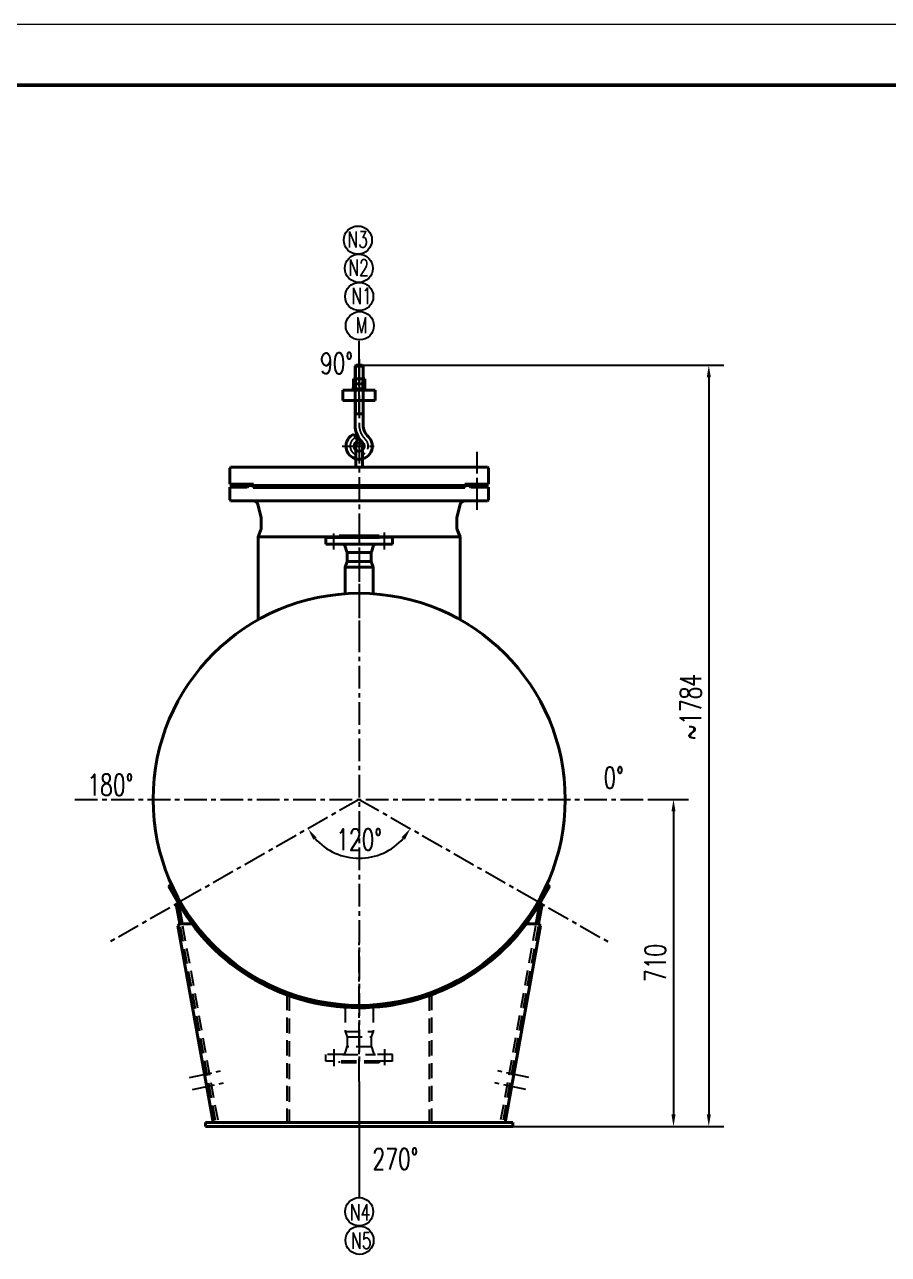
# Model space of a CAD drawing. Extents: x 24660 to 37528, y 564 to 6864.
# Drawn here: x 28534 to 30671, y 3820 to 6864 of the extents above; entities that cross this region are included whole.
import ezdxf

# ---------------------------------------------------------------- set-up
doc = ezdxf.new("R2010")
doc.units = 0
doc.header["$LTSCALE"] = 150
doc.linetypes.add('CENTER', pattern=[2, 1.25, -0.25, 0.25, -0.25])
doc.linetypes.add('HIDDEN', pattern=[0.375, 0.25, -0.125])
doc.layers.get('DEFPOINTS').update_dxf_attribs({"linetype": 'CONTINUOUS'})
for name, color, linetype in [('01', 7, 'CONTINUOUS'), ('02', 1, 'CONTINUOUS'), ('04', 2, 'HIDDEN'), ('05', 4, 'CENTER'), ('08', 1, 'CONTINUOUS'), ('TITLE', 9, 'CONTINUOUS'), ('文字', 3, 'CONTINUOUS'), ('标注线', 1, 'CONTINUOUS'), ('破折线', 1, 'CONTINUOUS')]:
    doc.layers.add(name, color=color, linetype=linetype)
doc.styles.add('FSDBHZ', font='TXT.SHX', dxfattribs={"width": 0.707, "bigfont": 'HZFS.SHX'})
doc.styles.add('HQ', font='txt.shx', dxfattribs={"width": 0.7, "bigfont": 'gbcbig.shx'})
doc.dimstyles.new('STANDARD$0', dxfattribs={"dimscale": 15, "dimtxt": 5, "dimasz": 5, "dimexe": 2.5, "dimexo": 0, "dimgap": 1.25, "dimtad": 1, "dimdec": 0, "dimdsep": 46, "dimtxsty": 'FSDBHZ', "dimcen": 0, "dimaunit": 1, "dimadec": 0, "dimazin": 0, "dimtfac": 1, "dimtdec": 3, "dimtmove": 0, "dimatfit": 3, "dimfxl": 1, "dimtolj": 1, "dimarcsym": 0})
doc.dimstyles.new('STANDARD$2', dxfattribs={"dimscale": 15, "dimtxt": 5, "dimasz": 5, "dimexe": 2.5, "dimexo": 0, "dimgap": 1.25, "dimtad": 2, "dimtih": 1, "dimtoh": 1, "dimdec": 0, "dimzin": 0, "dimdsep": 46, "dimtxsty": 'FSDBHZ', "dimcen": 0, "dimaunit": 1, "dimadec": 0, "dimazin": 0, "dimtfac": 0.5, "dimtdec": 0, "dimtix": 1, "dimtmove": 0, "dimatfit": 3, "dimtolj": 1, "dimtzin": 0, "dimarcsym": 0})

# ---------------------------------------------------------------- blocks, each defined once
blk = doc.blocks.new('*D7')
at = {"layer": '08', "color": 0, "lineweight": -2, "transparency": 16777216}
blk.add_arc((29361.7, 4946.2), 146, 221.5698, 318.4302, dxfattribs=at)
at = {"layer": '08', "color": 0, "transparency": 16777216}
for points in [[(29248.4, 4846.4), (29256.5, 4852.2), (29234.9, 4873.7)], [(29466.9, 4852.2), (29475, 4846.4), (29488.4, 4873.7)]]:
    blk.add_solid(points, dxfattribs=at)
at = {"layer": 'DEFPOINTS', "color": 0, "transparency": 16777216}
for p in [(29361.7, 4946.2), (29361.7, 4946.2), (29311.6, 4809.1), (28745.2, 4593.5), (29978.2, 4593.5)]:
    blk.add_point(p, dxfattribs=at)
at = {"layer": '08', "color": 0, "transparency": 16777216, "insert": (29361.7, 4846.6), "char_height": 52.5, "attachment_point": 5, "style": 'HQ'}
blk.add_mtext('\\A1;120°', dxfattribs=at)
blk = doc.blocks.new('*D8')
at = {"layer": '08', "color": 0, "lineweight": -2, "transparency": 16777216}
for p, q in [((30076.4, 4946.2), (30177.1, 4946.2)), ((30139.6, 4916.2), (30139.6, 4166.2)), ((29741.7, 4136.2), (30177.1, 4136.2))]:
    blk.add_line(p, q, dxfattribs=at)
at = {"layer": '08', "color": 0, "transparency": 16777216}
for points in [[(30134.6, 4916.2), (30144.6, 4916.2), (30139.6, 4946.2)], [(30134.6, 4166.2), (30144.6, 4166.2), (30139.6, 4136.2)]]:
    blk.add_solid(points, dxfattribs=at)
at = {"layer": 'DEFPOINTS', "color": 0, "transparency": 16777216}
for p in [(30076.4, 4946.2), (29741.7, 4136.2), (30139.6, 4136.2)]:
    blk.add_point(p, dxfattribs=at)
at = {"layer": '08', "color": 0, "transparency": 16777216, "insert": (30094.6, 4541.2), "char_height": 52.5, "attachment_point": 5, "rotation": 90, "style": 'HQ'}
blk.add_mtext('\\A1;710', dxfattribs=at)
blk = doc.blocks.new('*D25')
at = {"layer": '08', "color": 0, "lineweight": -2, "transparency": 16777216}
for p, q in [((29369.2, 6020.6), (30264.5, 6020.6)), ((30227, 5990.6), (30227, 4166.2)), ((29741.7, 4136.2), (30264.5, 4136.2))]:
    blk.add_line(p, q, dxfattribs=at)
at = {"layer": '08', "color": 0, "transparency": 16777216}
for points in [[(30222, 5990.6), (30232, 5990.6), (30227, 6020.6)], [(30222, 4166.2), (30232, 4166.2), (30227, 4136.2)]]:
    blk.add_solid(points, dxfattribs=at)
at = {"layer": 'DEFPOINTS', "color": 0, "transparency": 16777216}
for p in [(29369.2, 6020.6), (29741.7, 4136.2), (30227, 4136.2)]:
    blk.add_point(p, dxfattribs=at)
at = {"layer": '08', "color": 0, "transparency": 16777216, "insert": (30182, 5174.7), "char_height": 52.5, "attachment_point": 5, "rotation": 90, "style": 'HQ'}
blk.add_mtext('\\A1;~1784', dxfattribs=at)

msp = doc.modelspace()

# ---------------------------------------------------------------- linework, layer by layer
at = {"layer": '01', "lineweight": 40}
for p, q in [((29351.7, 6018.1), (29354.2, 6020.6)), ((29351.7, 6018.1), (29371.7, 6018.1)), ((29351.7, 6018.1), (29351.7, 5873.1)), ((29354.2, 6020.6), (29369.2, 6020.6)), ((29371.7, 6018.1), (29369.2, 6020.6)), ((29371.7, 6018.1), (29371.7, 5873.1)), ((29347.4, 5986.7), (29375.4, 5986.7)), ((29347.4, 5962.7), (29347.4, 5986.7)), ((29347.4, 5974.7), (29375.4, 5974.7)), ((29375.4, 5962.7), (29375.4, 5986.7)), ((29321.4, 5958.7), (29401.4, 5958.7)), ((29321.4, 5933.7), (29321.4, 5958.7)), ((29343.4, 5958.7), (29343.4, 5962.7)), ((29343.4, 5962.7), (29379.4, 5962.7)), ((29379.4, 5958.7), (29379.4, 5962.7)), ((29401.4, 5958.7), (29401.4, 5933.7)), ((29321.4, 5933.7), (29401.4, 5933.7)), ((29351.7, 5900.6), (29371.7, 5900.6)), ((29358.2, 5832.6), (29348.9, 5850.4)), ((29353.7, 5820.6), (29353.7, 5768.2)), ((29369.7, 5820.6), (29369.7, 5768.2)), ((29043.4, 5768.2), (29041.4, 5766.2)), ((29041.4, 5766.2), (29041.4, 5726.2)), ((29043.4, 5768.2), (29679.4, 5768.2)), ((29679.4, 5768.2), (29681.4, 5766.2)), ((29681.4, 5766.2), (29681.4, 5726.2)), ((29041.4, 5726.2), (29099.9, 5726.2)), ((29088.9, 5723.2), (29084.9, 5719.2)), ((29088.9, 5723.2), (29099.4, 5723.2)), ((29099.4, 5723.2), (29099.4, 5718.2)), ((29099.9, 5726.2), (29099.9, 5721.2)), ((29099.9, 5723.2), (29633.9, 5723.2)), ((29622.9, 5726.2), (29681.4, 5726.2)), ((29622.9, 5726.2), (29622.9, 5718.2)), ((29633.9, 5723.2), (29637.9, 5719.2)), ((29041.4, 5719.2), (29041.4, 5687.2)), ((29041.4, 5719.2), (29084.9, 5719.2)), ((29099.4, 5718.2), (29622.9, 5718.2)), ((29637.9, 5719.2), (29681.4, 5719.2)), ((29681.4, 5719.2), (29681.4, 5687.2)), ((29041.4, 5687.2), (29043.4, 5685.2)), ((29043.4, 5685.2), (29099.2, 5685.2)), ((29099.2, 5685.2), (29679.4, 5685.2)), ((29119.4, 5644.2), (29110.8, 5676.3)), ((29603.4, 5644.2), (29612, 5676.3)), ((29681.4, 5687.2), (29679.4, 5685.2)), ((29119.4, 5628.2), (29119.4, 5644.2)), ((29603.4, 5628.2), (29603.4, 5644.2)), ((29111.4, 5596.2), (29119.4, 5616.2)), ((29119.4, 5628.2), (29119.4, 5616.2)), ((29603.4, 5628.2), (29603.4, 5616.2)), ((29611.4, 5596.2), (29603.4, 5616.2)), ((29111.4, 5596.2), (29111.4, 5390.6)), ((29111.4, 5596.2), (29312.2, 5596.2)), ((29279.2, 5594.2), (29411.2, 5594.2)), ((29279.2, 5594.2), (29279.2, 5578.2)), ((29279.2, 5578.2), (29402.2, 5578.2)), ((29312.2, 5598.2), (29411.2, 5598.2)), ((29331.4, 5559), (29325.9, 5574.9)), ((29392, 5559), (29397.5, 5574.9)), ((29402.2, 5578.2), (29444.2, 5578.2)), ((29411.2, 5596.2), (29611.4, 5596.2)), ((29444.2, 5594.2), (29444.2, 5578.2)), ((29611.4, 5596.2), (29611.4, 5390.9)), ((29332.1, 5548.1), (29331.7, 5557.4)), ((29331.7, 5557.4), (29391.7, 5557.4)), ((29332.1, 5534.7), (29332.1, 5548.1)), ((29391.3, 5548.1), (29391.7, 5557.4)), ((29391.3, 5534.7), (29391.3, 5548.1)), ((29326.7, 5521.2), (29332.1, 5534.7)), ((29326.7, 5455), (29326.7, 5521.2)), ((29326.7, 5521.2), (29396.7, 5521.2)), ((29332.1, 5534.7), (29391.3, 5534.7)), ((29396.7, 5521.2), (29391.3, 5534.7)), ((29396.6, 5455), (29396.7, 5521.2)), ((28895, 4734.5), (28889.8, 4731.5)), ((28889.8, 4731.5), (28914.8, 4688.2)), ((28895, 4734.5), (28920, 4691.2)), ((29828.4, 4734.5), (29803.4, 4691.2)), ((29833.5, 4731.5), (29808.5, 4688.2)), ((29828.4, 4734.5), (29833.5, 4731.5)), ((28908.9, 4687.1), (28914.8, 4688.2)), ((28914.8, 4688.2), (28923.8, 4638.2)), ((29808.5, 4688.2), (29799.5, 4638.2)), ((29808.5, 4688.2), (29814.5, 4687.1)), ((29814.5, 4687.1), (29808.5, 4688.2)), ((28908.9, 4687.1), (28917.8, 4638.2)), ((29814.5, 4687.1), (29805.6, 4638.2)), ((28917.8, 4638.2), (28912.6, 4633)), ((28912.6, 4633), (29000.6, 4146.2)), ((28947.7, 4638.2), (28917.8, 4638.2)), ((29810.8, 4633), (29722.8, 4146.2)), ((29775.7, 4638.2), (29805.6, 4638.2)), ((29805.6, 4638.2), (29810.8, 4633)), ((28981.7, 4146.2), (29741.7, 4146.2)), ((28981.7, 4146.2), (28981.7, 4136.2)), ((29741.7, 4146.2), (29741.7, 4136.2)), ((28981.7, 4136.2), (29741.7, 4136.2))]:
    msp.add_line(p, q, dxfattribs=at)
at = {"layer": '01'}
for p, q in [((29312.2, 5594.2), (29312.2, 5598.2)), ((29411.2, 5594.2), (29411.2, 5598.2)), ((29411.2, 5594.2), (29444.2, 5594.2)), ((29775.7, 4638.2), (29799.5, 4638.2)), ((29805.6, 4638.2), (29810.8, 4633)), ((29312.2, 4298.2), (29312.2, 4294.2))]:
    msp.add_line(p, q, dxfattribs=at)
at = {"layer": '01', "lineweight": 40}
msp.add_circle((29361.7, 4946.2), 510, dxfattribs=at)
for centre, radius, start, end in [((29361.7, 5820.6), 32.5, 113.2129, 46.3972), ((29411.7, 5873.1), 60, 180, 226.3972), ((29411.7, 5873.1), 40, 180, 226.3972), ((29361.7, 5820.6), 12.5, 106.3304, 46.3972), ((29361.7, 5820.6), 8, 0, 180), ((29099.2, 5673.2), 12, 15.0184, 90), ((29623.6, 5673.2), 12, 90, 164.9816), ((29321.1, 5573.2), 5, 19.29, 90), ((29402.2, 5573.2), 5, 90, 160.71), ((29326.7, 5557.4), 5, 0, 19.29), ((29396.7, 5557.4), 5, 160.71, 180), ((29361.7, 4946.2), 516, 210, 273.8893), ((29361.7, 4946.2), 516, 273.8893, 330)]:
    msp.add_arc(centre, radius, start, end, dxfattribs=at)
msp.add_point((29396.7, 5456.2), dxfattribs=at)
at = {"layer": '02'}
msp.add_line((29361.7, 4247.8), (29361.7, 3960.3), dxfattribs=at)
at = {"layer": '04', "color": 1}
for p, q in [((28914.8, 4688.2), (29012.8, 4146.2)), ((29808.5, 4688.2), (29710.6, 4146.2)), ((28908.9, 4687.1), (29006.7, 4146.2)), ((29814.5, 4687.1), (29716.7, 4146.2)), ((29182.8, 4462.2), (29182.8, 4146.2)), ((29188.8, 4460), (29188.8, 4146.2)), ((29534.6, 4460), (29534.6, 4146.2)), ((29540.6, 4462.2), (29540.6, 4146.2)), ((29326.7, 4431.4), (29326.7, 4371.2)), ((29396.7, 4431.4), (29396.7, 4371.2)), ((29326.7, 4371.2), (29331.7, 4358.7)), ((29326.7, 4371.2), (29396.7, 4371.2)), ((29331.7, 4358.7), (29331.7, 4335.1)), ((29331.7, 4358.7), (29391.7, 4358.7)), ((29396.7, 4371.2), (29391.7, 4358.7)), ((29391.7, 4358.7), (29391.7, 4335.1)), ((29331.4, 4333.4), (29325.9, 4317.6)), ((29392, 4333.4), (29331.4, 4333.4)), ((29392, 4333.4), (29397.5, 4317.6)), ((29321.1, 4314.2), (29279.2, 4314.2)), ((29279.2, 4298.2), (29279.2, 4314.2)), ((29411.2, 4298.2), (29279.2, 4298.2)), ((29411.2, 4294.2), (29312.2, 4294.2)), ((29321.1, 4314.2), (29402.2, 4314.2)), ((29444.2, 4314.2), (29402.2, 4314.2)), ((29411.2, 4298.2), (29411.2, 4294.2)), ((29444.2, 4298.2), (29411.2, 4298.2)), ((29444.2, 4298.2), (29444.2, 4314.2))]:
    msp.add_line(p, q, dxfattribs=at)
for centre, start, end in [((29326.7, 4335.1), 340.71, 0), ((29396.7, 4335.1), 180, 199.29), ((29321.1, 4319.2), 270, 340.71), ((29402.2, 4319.2), 199.29, 270)]:
    msp.add_arc(centre, 5, start, end, dxfattribs=at)
at = {"layer": '05', "color": 1, "linetype": 'ByBlock', "ltscale": 0.3}
msp.add_line((29361.7, 5982), (29361.7, 6081.2), dxfattribs=at)
at = {"layer": '05', "color": 1, "ltscale": 0.3}
for p, q in [((29361.7, 6036.1), (29361.7, 5873.1)), ((29353.7, 6018.1), (29353.7, 5986.7)), ((29369.7, 6018.1), (29369.7, 5986.7)), ((29353.4, 5986.7), (29353.4, 5962.7)), ((29361.4, 5901.4), (29361.4, 5982)), ((29369.4, 5986.7), (29369.4, 5962.7)), ((29353.7, 5933.7), (29353.7, 5900.6)), ((29369.7, 5933.7), (29369.7, 5900.6)), ((29319.7, 5820.6), (29408.5, 5820.6)), ((29361.7, 5833.6), (29361.7, 5327.9)), ((29653.9, 5663.1), (29653.9, 5806.4)), ((29361.7, 5636.8), (29361.7, 4295.7)), ((29299.2, 5564.8), (29299.2, 5604.3)), ((29424.2, 5564.8), (29424.2, 5606.6)), ((28658.3, 4946.2), (30076.4, 4946.2)), ((29361.7, 4946.2), (28745.2, 4593.5)), ((29361.7, 4946.2), (29978.2, 4593.5)), ((29361.7, 4247.8), (29361.7, 4591.6)), ((29299.2, 4327.6), (29299.2, 4285.8)), ((29424.2, 4327.6), (29424.2, 4288.1)), ((28941.8, 4257.3), (29019.9, 4274)), ((29781.6, 4257.3), (29703.5, 4274)), ((28949, 4228.1), (29027.1, 4244.8)), ((29774.4, 4228.1), (29696.3, 4244.8))]:
    msp.add_line(p, q, dxfattribs=at)
for centre, radius, start, end in [((29411.7, 5873.1), 50, 180, 226.3972), ((29361.7, 5820.6), 22.5, 110.8591, 46.3972)]:
    msp.add_arc(centre, radius, start, end, dxfattribs=at)
at = {"layer": 'DEFPOINTS', "color": 0, "linetype": 'ByBlock'}
msp.add_point((29326.7, 4436.2), dxfattribs=at)
at = {"layer": 'TITLE', "color": 1, "lineweight": 13}
msp.add_line((33570, 6864), (24660, 6864), dxfattribs=at)
at = {"layer": 'TITLE', "color": 0, "lineweight": 50}
msp.add_line((33420, 6714), (25035, 6714), dxfattribs=at)
at = {"layer": '文字', "color": 1}
msp.add_circle((29361.8, 6190.9), 34.9, dxfattribs=at)
at = {"layer": '标注线'}
msp.add_circle((29361.7, 3925.4), 34.9, dxfattribs=at)
at = {"layer": '破折线'}
for centre in [(29358.5, 6330.5), (29360.9, 6260.7), (29363.3, 6118.6), (29362.6, 3854.7)]:
    msp.add_circle(centre, 34.9, dxfattribs=at)

# ---------------------------------------------------------------- texts
at = {"layer": '文字', "color": 1, "style": 'HQ', "width": 0.7}
for s, height, p in [('N3', 40, (29332.8, 6312.2)), ('N2', 40, (29335.2, 6242.4)), ('N1', 40, (29342.5, 6172.2)), ('M', 40, (29353.5, 6099.8)), ('90%%d', 52.5, (29264.8, 5999.3)), ('0%%d', 52.5, (29966.3, 4973.7)), ('180%%d', 52.5, (28689.1, 4955.8)), ('270%%d', 52.5, (29394.6, 4029.8)), ('N4', 40, (29339.1, 3904)), ('N5', 40, (29341.9, 3833.8))]:
    msp.add_text(s, height=height, dxfattribs=at).set_placement(p)

# ---------------------------------------------------------------- dimensions: what is measured, and where the dimension line sits
at = {"layer": '08'}
for base, p1, text, picture, middle in [((30227, 4136.2), (29369.2, 6020.6), '~1784', '*D25', (30227, 5174.7)), ((30139.6, 4136.2), (30076.4, 4946.2), '710', '*D8', (30139.6, 4541.2))]:
    dim = msp.add_linear_dim(base=base, p1=p1, p2=(29741.7, 4136.2), angle=90, text=text, dimstyle='STANDARD$0', override={"dimtxt": 3.5, "dimasz": 2, "dimzin": 0, "dimtxsty": 'HQ', "dimcen": 0.09, "dimaunit": 0, "dimtfac": 0.514286, "dimtix": 1, "dimtofl": 0}, dxfattribs=at)
    dim.commit()
    dim.dimension.update_dxf_attribs({"geometry": picture, "text_midpoint": middle, "dimtype": 160})
dim = msp.add_angular_dim_2l(base=(29311.6, 4809.1), line1=((29361.7, 4946.2), (29978.2, 4593.5)), line2=((29361.7, 4946.2), (28745.2, 4593.5)), dimstyle='STANDARD$2', override={"dimtxt": 3.5, "dimasz": 2, "dimtad": 1, "dimtxsty": 'HQ', "dimaunit": 0, "dimtfac": 0.514286, "dimtofl": 0}, dxfattribs=at)
dim.commit()
dim.dimension.update_dxf_attribs({"geometry": '*D7', "text_midpoint": (29361.7, 4846.6)})

doc.saveas('drawing.dxf')
